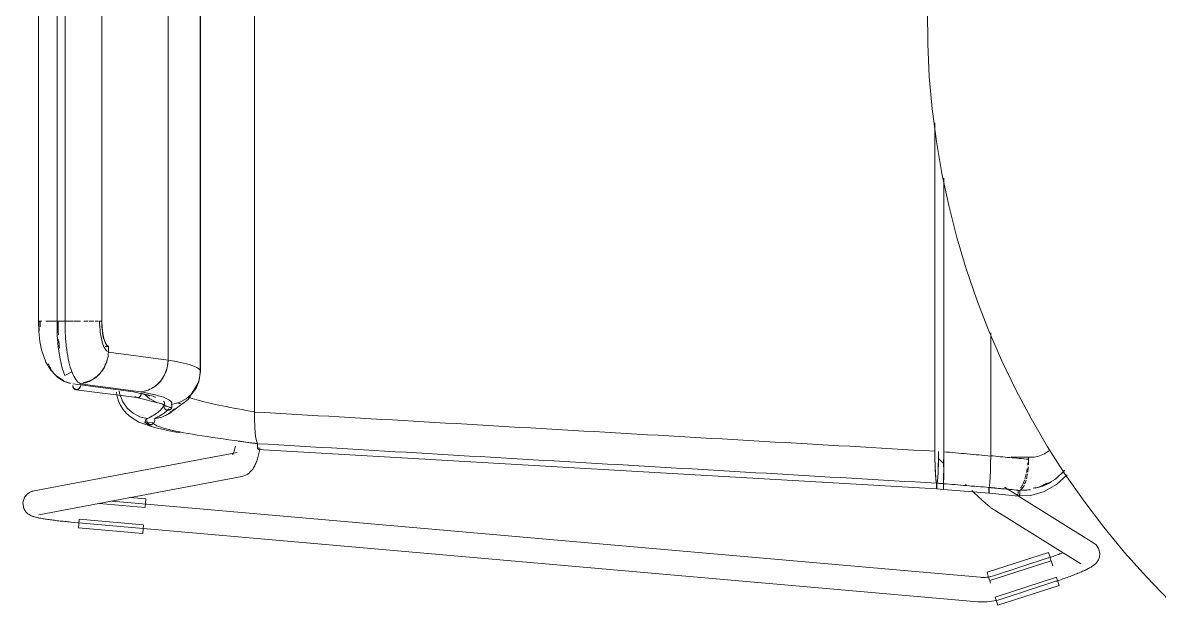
# Model space of a CAD drawing. Header units: millimetres. Extents: x 79795 to 317870, y -36033 to 97293.
# Drawn here: x 226811 to 227367, y 20795 to 21079 of the extents above; entities that cross this region are included whole.
import ezdxf

# ---------------------------------------------------------------- set-up
doc = ezdxf.new("R2010")
doc.units = ezdxf.units.MM
doc.header["$MEASUREMENT"] = 0
doc.layers.add('I-FURN', color=8, linetype='CONTINUOUS', lineweight=9)

msp = doc.modelspace()

# ---------------------------------------------------------------- linework, layer by layer
at = {"layer": 'I-FURN'}
for p, q in [((226924.09, 21272.61), (226924.09, 20889.21)), ((226924.09, 20889.21), (226924.09, 21272.61)), ((226897.59, 21253.31), (226897.59, 20908.52)), ((226897.59, 20908.52), (226897.59, 21253.31)), ((226881.99, 21247.27), (226881.99, 20914.56)), ((226881.99, 20914.56), (226881.99, 21247.27)), ((226818.62, 21228.34), (226818.62, 20933.49)), ((226827.66, 21228.34), (226827.66, 20933.49)), ((226831.62, 20933.49), (226831.62, 21228.34)), ((226849.46, 21228.34), (226849.46, 20933.49)), ((226849.52, 20933.49), (226849.52, 21228.34)), ((226897.74, 20909.06), (226897.74, 21213.86)), ((227253.15, 21085.23), (227253.3, 21069.23)), ((227253.3, 21069.23), (227254.08, 21053.25)), ((227254.08, 21053.25), (227255.51, 21037.32)), ((227255.51, 21037.32), (227257.57, 21021.45)), ((227256.82, 21030.54), (227256.82, 20869.96)), ((227256.82, 20869.96), (227256.82, 21030.54)), ((227257.57, 21021.45), (227260.26, 21005.68)), ((227260.26, 21005.68), (227263.59, 20990.03)), ((227261.14, 21003.44), (227261.14, 20869.7)), ((227261.14, 20869.7), (227261.14, 21003.44)), ((227263.59, 20990.03), (227267.53, 20974.53)), ((227267.53, 20974.53), (227272.1, 20959.19)), ((227272.1, 20959.19), (227277.27, 20944.05)), ((227277.27, 20944.05), (227283.04, 20929.13)), ((226818.62, 20933.49), (226818.73, 20928.46)), ((226818.62, 20933.49), (226818.79, 20933.49)), ((226820.11, 20933.49), (226818.64, 20933.49)), ((226824.72, 20933.49), (226822.14, 20933.49)), ((226824.88, 20933.49), (226827.9, 20933.49)), ((226827.9, 20933.49), (226824.89, 20933.49)), ((226827.66, 20933.49), (226827.75, 20926.95)), ((226827.66, 20933.49), (226827.73, 20933.49)), ((226831.51, 20933.49), (226827.66, 20933.49)), ((226827.73, 20933.49), (226827.93, 20933.49)), ((226827.93, 20933.49), (226828.23, 20933.49)), ((226828.23, 20933.49), (226828.62, 20933.49)), ((226828.62, 20933.49), (226829.07, 20933.49)), ((226829.07, 20933.49), (226829.57, 20933.49)), ((226829.57, 20933.49), (226830.06, 20933.49)), ((226830.06, 20933.49), (226830.54, 20933.49)), ((226830.54, 20933.49), (226830.96, 20933.49)), ((226830.96, 20933.49), (226831.29, 20933.49)), ((226831.29, 20933.49), (226831.51, 20933.49)), ((226831.59, 20933.49), (226835.4, 20933.49)), ((226835.4, 20933.49), (226831.59, 20933.49)), ((226839.16, 20933.49), (226835.6, 20933.49)), ((226842.63, 20933.49), (226840.78, 20933.49)), ((226845.61, 20933.49), (226843.15, 20933.49)), ((226847.94, 20933.49), (226846.2, 20933.49)), ((226849.63, 20930.45), (226849.52, 20933.49)), ((226818.73, 20928.46), (226819.24, 20923.64)), ((226827.75, 20926.95), (226828.24, 20920.82)), ((226849.95, 20927.6), (226849.63, 20930.45)), ((226850.46, 20925.11), (226849.95, 20927.6)), ((227283.04, 20929.13), (227289.41, 20914.45)), ((227284.11, 20867.75), (227284.11, 20927.87)), ((227284.11, 20927.87), (227284.11, 20867.75)), ((226819.24, 20923.64), (226820.03, 20919.6)), ((226851.13, 20923.12), (226850.46, 20925.11)), ((226851.92, 20921.77), (226851.13, 20923.12)), ((226852.78, 20921.13), (226851.92, 20921.77)), ((226820.03, 20919.6), (226822.16, 20913.55)), ((226828.24, 20920.82), (226829.08, 20915.2)), ((226851.11, 20921.13), (226852.78, 20921.13)), ((226852.71, 20918.42), (226852.78, 20921.13)), ((226881.99, 20914.56), (226852.71, 20918.42)), ((226822.16, 20913.55), (226824.55, 20909.67)), ((226829.08, 20915.2), (226830.18, 20910.51)), ((226830.18, 20910.51), (226831.35, 20907.06)), ((226880.2, 20907.24), (226881.51, 20910.79)), ((226881.51, 20910.79), (226881.99, 20914.56)), ((227289.41, 20914.45), (227296.35, 20900.04)), ((226824.55, 20909.67), (226826.84, 20907.19)), ((226826.84, 20907.19), (226830.74, 20904.52)), ((226831.35, 20907.06), (226834.89, 20908.82)), ((226878.12, 20904.13), (226880.2, 20907.24)), ((226897.11, 20904.73), (226895.74, 20901.16)), ((226895.75, 20901.16), (226897.11, 20904.73)), ((226897.74, 20909.06), (226896.94, 20904.02)), ((226897.59, 20908.52), (226897.11, 20904.73)), ((226897.11, 20904.73), (226897.59, 20908.52)), ((226830.74, 20904.52), (226830.94, 20904.42)), ((226835.37, 20902.88), (226865.06, 20899.03)), ((226836.93, 20900.04), (226866.71, 20896.18)), ((226838.9, 20902.42), (226841.34, 20902.1)), ((226838.91, 20902.85), (226868.61, 20899.01)), ((226858.38, 20897.64), (226858, 20899.38)), ((226858, 20899.38), (226858.37, 20897.63)), ((226870.58, 20897.78), (226864.28, 20899.15)), ((226875.38, 20901.64), (226878.12, 20904.13)), ((226896.87, 20903.87), (226891.76, 20895.22)), ((226895.74, 20901.16), (226893.57, 20898.03)), ((226893.58, 20898.02), (226895.75, 20901.16)), ((226896.94, 20904.02), (226895.57, 20900.85)), ((227296.35, 20900.04), (227303.87, 20885.92)), ((226856.71, 20898.91), (226856.86, 20897.49)), ((226856.86, 20897.49), (226857.51, 20894.99)), ((226857.51, 20894.99), (226858.54, 20892.62)), ((226858.37, 20897.63), (226859.77, 20894.12)), ((226859.77, 20894.12), (226861.94, 20891.04)), ((226865.64, 20896.71), (226866.03, 20896.42)), ((226866.03, 20896.42), (226866.47, 20896.23)), ((226866.47, 20896.23), (226866.94, 20896.17)), ((226866.63, 20896.19), (226878.24, 20893.23)), ((226866.94, 20896.17), (226867.41, 20896.23)), ((226867.41, 20896.23), (226867.85, 20896.42)), ((226867.85, 20896.42), (226868.23, 20896.72)), ((226868.23, 20896.72), (226868.53, 20897.1)), ((226868.53, 20897.1), (226868.73, 20897.55)), ((226868.73, 20897.55), (226868.81, 20898.04)), ((226868.81, 20898.04), (226868.77, 20898.54)), ((226870.11, 20898.02), (226872.98, 20895.52)), ((226873.01, 20897.02), (226870.58, 20897.78)), ((226872.98, 20895.52), (226876.38, 20893.76)), ((226876.38, 20893.76), (226880.09, 20892.87)), ((226891.76, 20895.22), (226882.22, 20888.23)), ((226883.6, 20892.87), (226887.31, 20893.76)), ((226890.7, 20895.52), (226887.31, 20893.77)), ((226887.31, 20893.76), (226890.71, 20895.52)), ((226893.57, 20898.03), (226890.7, 20895.52)), ((226890.71, 20895.52), (226893.58, 20898.02)), ((226858.54, 20892.62), (226859.92, 20890.42)), ((226859.92, 20890.42), (226861.6, 20888.44)), ((226861.6, 20888.44), (226863.57, 20886.71)), ((226861.94, 20891.04), (226864.77, 20888.55)), ((226864.77, 20888.55), (226868.09, 20886.81)), ((226878.24, 20893.23), (226883.57, 20891.06)), ((226882.14, 20888.29), (226878.82, 20886.65)), ((226878.82, 20886.64), (226882.14, 20888.28)), ((226879.81, 20892.19), (226883.7, 20891.36)), ((226879.89, 20891.9), (226879.93, 20892.4)), ((226879.93, 20892.4), (226879.89, 20891.9)), ((226879.97, 20891.41), (226879.89, 20891.9)), ((226879.89, 20891.9), (226879.97, 20891.41)), ((226879.93, 20892.4), (226880.09, 20892.87)), ((226880.09, 20892.87), (226879.93, 20892.4)), ((226880.18, 20890.96), (226879.97, 20891.41)), ((226879.97, 20891.41), (226880.17, 20890.96)), ((226880.17, 20890.96), (226880.49, 20890.58)), ((226880.49, 20890.58), (226880.18, 20890.96)), ((226882.22, 20888.23), (226880.47, 20887.35)), ((226880.89, 20890.29), (226880.49, 20890.58)), ((226880.49, 20890.58), (226880.89, 20890.28)), ((226881.35, 20890.1), (226880.89, 20890.29)), ((226880.89, 20890.28), (226881.35, 20890.09)), ((226881.84, 20890.03), (226881.35, 20890.1)), ((226881.35, 20890.09), (226881.84, 20890.03)), ((226882.33, 20890.1), (226881.84, 20890.03)), ((226881.84, 20890.03), (226882.33, 20890.09)), ((226884.98, 20890.69), (226882.14, 20888.3)), ((226882.14, 20888.28), (226884.98, 20890.69)), ((226882.79, 20890.29), (226882.33, 20890.1)), ((226882.33, 20890.09), (226882.8, 20890.28)), ((226883.2, 20890.58), (226882.79, 20890.29)), ((226882.8, 20890.28), (226883.2, 20890.58)), ((226883.51, 20890.96), (226883.2, 20890.58)), ((226883.2, 20890.58), (226883.51, 20890.96)), ((226883.71, 20891.41), (226883.51, 20890.96)), ((226883.51, 20890.96), (226883.71, 20891.41)), ((226883.59, 20892.87), (226883.76, 20892.4)), ((226883.76, 20892.4), (226883.6, 20892.87)), ((226883.79, 20891.9), (226883.71, 20891.41)), ((226883.71, 20891.41), (226883.8, 20891.9)), ((226883.76, 20892.4), (226883.79, 20891.9)), ((226883.8, 20891.9), (226883.76, 20892.4)), ((226924.09, 20889.21), (226924.15, 20885.45)), ((226924.15, 20885.44), (226924.09, 20889.14)), ((226863.57, 20886.71), (226867.68, 20884.2)), ((226867.68, 20884.2), (226875.31, 20881.53)), ((226868.09, 20886.81), (226871.72, 20885.91)), ((226871.72, 20885.91), (226868.6, 20886.64)), ((226870.8, 20885), (226870.48, 20883.84)), ((226870.48, 20883.84), (226874.32, 20884.03)), ((226871.59, 20884.45), (226871.51, 20884.94)), ((226871.51, 20884.94), (226871.59, 20884.45)), ((226871.56, 20885.44), (226871.72, 20885.91)), ((226871.72, 20885.91), (226871.56, 20885.44)), ((226871.79, 20883.99), (226871.59, 20884.45)), ((226871.59, 20884.45), (226871.78, 20883.99)), ((226871.78, 20883.99), (226872.09, 20883.6)), ((226872.09, 20883.61), (226871.79, 20883.99)), ((226872.49, 20883.31), (226872.09, 20883.61)), ((226872.09, 20883.6), (226872.48, 20883.3)), ((226872.48, 20883.3), (226872.94, 20883.11)), ((226872.94, 20883.11), (226872.49, 20883.31)), ((226873.42, 20883.04), (226872.94, 20883.11)), ((226872.94, 20883.11), (226873.42, 20883.03)), ((226873.91, 20883.1), (226873.42, 20883.04)), ((226873.42, 20883.03), (226873.91, 20883.09)), ((226874.37, 20883.28), (226873.91, 20883.1)), ((226873.91, 20883.09), (226874.37, 20883.28)), ((226874.77, 20883.57), (226874.37, 20883.28)), ((226874.37, 20883.28), (226874.77, 20883.57)), ((226875.09, 20883.95), (226874.77, 20883.57)), ((226874.77, 20883.57), (226875.09, 20883.94)), ((226875.3, 20884.4), (226875.09, 20883.95)), ((226875.09, 20883.94), (226875.3, 20884.39)), ((226878.82, 20886.65), (226875.21, 20885.86)), ((226875.21, 20885.86), (226878.82, 20886.64)), ((226875.21, 20885.86), (226875.36, 20885.39)), ((226875.36, 20885.39), (226875.21, 20885.86)), ((226875.39, 20884.89), (226875.3, 20884.4)), ((226875.3, 20884.39), (226875.39, 20884.89)), ((226875.36, 20885.39), (226875.39, 20884.89)), ((226875.39, 20884.89), (226875.36, 20885.39)), ((226924.15, 20885.45), (226924.3, 20881.91)), ((226924.3, 20881.91), (226924.15, 20885.38)), ((227303.87, 20885.92), (227311.95, 20872.11)), ((226875.31, 20881.53), (226883.83, 20879.64)), ((226883.83, 20879.64), (226887.89, 20878.9)), ((226924.3, 20881.91), (226924.54, 20878.81)), ((226924.54, 20878.8), (226924.3, 20881.86)), ((226924.54, 20878.81), (226924.85, 20876.31)), ((226924.85, 20876.31), (226924.54, 20878.77)), ((226914.5, 20871.03), (226914.6, 20871.47)), ((226914.6, 20871.47), (226914.7, 20871.94)), ((226914.7, 20871.94), (226914.8, 20872.44)), ((226924.85, 20876.31), (226925.22, 20874.57)), ((226925.22, 20874.57), (226924.85, 20876.3)), ((226925.22, 20874.57), (226925.62, 20873.66)), ((226925.62, 20873.66), (226925.22, 20874.57)), ((226925.62, 20873.66), (226925.6, 20873.19)), ((226925.6, 20873.19), (226925.62, 20873.66)), ((226925.6, 20873.19), (226925.6, 20872.7)), ((226925.6, 20872.69), (226925.6, 20873.19)), ((226925.6, 20872.7), (226925.6, 20872.2)), ((226925.6, 20872.2), (226925.6, 20872.69)), ((226925.6, 20872.2), (226925.63, 20871.75)), ((226925.63, 20871.75), (226925.6, 20872.2)), ((226925.63, 20871.75), (226925.66, 20871.36)), ((226925.66, 20871.36), (226925.63, 20871.75)), ((226925.66, 20871.36), (226925.7, 20871.06)), ((226925.7, 20871.06), (226925.66, 20871.36)), ((226925.95, 20871.34), (226925.99, 20871.72)), ((226925.99, 20871.71), (226925.95, 20871.33)), ((226926.71, 20870.9), (226926.83, 20871.61)), ((227311.95, 20872.11), (227320.57, 20858.63)), ((226915.73, 20869.4), (226816.43, 20850.58)), ((226913.5, 20868.18), (226913.51, 20868.2)), ((226913.51, 20868.2), (226913.56, 20868.27)), ((226913.56, 20868.27), (226913.6, 20868.36)), ((226913.6, 20868.36), (226913.68, 20868.51)), ((226913.68, 20868.51), (226913.76, 20868.71)), ((226913.76, 20868.71), (226913.86, 20868.94)), ((226913.86, 20868.94), (226913.96, 20869.21)), ((226913.96, 20869.21), (226914.07, 20869.51)), ((226914.07, 20869.51), (226914.17, 20869.85)), ((226914.17, 20869.85), (226914.28, 20870.21)), ((226914.28, 20870.21), (226914.39, 20870.61)), ((226914.39, 20870.61), (226914.5, 20871.03)), ((226925.45, 20865.71), (226925.64, 20866.31)), ((226925.64, 20866.31), (226925.82, 20866.93)), ((226925.81, 20870.8), (226925.86, 20870.86)), ((226925.86, 20870.86), (226925.81, 20870.8)), ((227257.72, 20851.51), (226925.81, 20870.8)), ((226925.82, 20866.93), (226926, 20867.56)), ((226925.91, 20871.05), (226925.95, 20871.34)), ((226925.95, 20871.33), (226925.91, 20871.04)), ((226926, 20867.56), (226926.16, 20868.2)), ((226926.16, 20868.2), (226926.31, 20868.86)), ((226926.31, 20868.86), (226926.46, 20869.53)), ((226926.46, 20869.53), (226926.59, 20870.21)), ((226926.59, 20870.21), (226926.71, 20870.9)), ((227256.82, 20869.96), (227256.85, 20866.18)), ((227256.85, 20866.18), (227256.93, 20862.61)), ((227258.46, 20866.47), (227261.13, 20863.9)), ((227258.5, 20862.62), (227258.58, 20866.17)), ((227258.58, 20866.17), (227258.61, 20869.85)), ((227261.02, 20862.35), (227261.01, 20865.91)), ((227261.01, 20865.91), (227261.02, 20862.35)), ((227261.14, 20865.91), (227261.13, 20862.35)), ((227261.13, 20862.34), (227261.14, 20865.91)), ((227261.14, 20869.7), (227261.14, 20865.91)), ((227261.14, 20865.91), (227261.14, 20869.7)), ((227284.08, 20863.99), (227284.11, 20867.75)), ((227284.11, 20867.63), (227284.08, 20863.99)), ((227294.15, 20867.05), (227303.9, 20867.05)), ((227302.66, 20867.1), (227302.66, 20866.06)), ((226922.44, 20860.18), (226922.89, 20860.71)), ((226922.89, 20860.71), (226923.29, 20861.24)), ((226923.29, 20861.24), (226923.65, 20861.78)), ((226923.65, 20861.78), (226923.97, 20862.32)), ((226923.97, 20862.32), (226924.26, 20862.85)), ((226924.26, 20862.85), (226924.54, 20863.4)), ((226924.54, 20863.4), (226924.79, 20863.97)), ((226924.79, 20863.97), (226925.02, 20864.54)), ((226925.02, 20864.54), (226925.24, 20865.12)), ((226925.24, 20865.12), (226925.45, 20865.71)), ((227256.93, 20862.61), (227257.05, 20859.48)), ((227258.38, 20859.5), (227258.5, 20862.62)), ((227261.13, 20862.34), (227261.12, 20859.21)), ((227261.12, 20859.21), (227261.13, 20862.34)), ((227283.89, 20857.36), (227284.01, 20860.46)), ((227284, 20860.39), (227283.89, 20857.36)), ((227284.01, 20860.46), (227284.08, 20863.9)), ((227284.08, 20863.9), (227284.01, 20860.46)), ((227315.73, 20856.34), (227320.19, 20860.59)), ((226818.67, 20838.79), (226917.96, 20857.61)), ((226917.96, 20857.61), (226918.95, 20857.86)), ((226918.95, 20857.86), (226919.84, 20858.23)), ((226919.84, 20858.23), (226920.63, 20858.66)), ((226920.63, 20858.66), (226921.32, 20859.15)), ((226921.32, 20859.15), (226921.92, 20859.66)), ((226921.92, 20859.66), (226922.44, 20860.18)), ((227257.05, 20859.48), (227257.21, 20856.98)), ((227257.21, 20856.98), (227257.41, 20855.23)), ((227257.41, 20855.23), (227257.62, 20854.34)), ((227257.82, 20854.35), (227258.03, 20855.25)), ((227258.03, 20855.25), (227258.22, 20857)), ((227258.22, 20857), (227258.38, 20859.5)), ((227261.04, 20856.73), (227261.03, 20859.23)), ((227261.03, 20859.22), (227261.04, 20856.72)), ((227261.05, 20854.98), (227261.04, 20856.73)), ((227261.04, 20856.72), (227261.05, 20854.97)), ((227261.1, 20854.96), (227261.08, 20854.07)), ((227261.08, 20854.07), (227261.1, 20854.96)), ((227261.1, 20854.96), (227261.11, 20856.71)), ((227261.11, 20856.7), (227261.1, 20854.96)), ((227261.12, 20859.21), (227261.11, 20856.71)), ((227261.11, 20856.71), (227261.12, 20859.21)), ((227283.56, 20853.15), (227283.74, 20854.88)), ((227283.74, 20854.86), (227283.56, 20853.15)), ((227283.74, 20854.88), (227283.89, 20857.36)), ((227283.89, 20857.32), (227283.74, 20854.88)), ((227309.9, 20852.97), (227315.73, 20856.34)), ((227316.31, 20853.66), (227321.46, 20858.4)), ((227320.57, 20858.63), (227329.73, 20845.51)), ((226813, 20849.02), (226814.08, 20849.77)), ((226814.08, 20849.77), (226814.88, 20850.14)), ((226814.88, 20850.14), (226815.5, 20850.36)), ((226815.5, 20850.36), (226816.02, 20850.49)), ((226816.02, 20850.49), (226816.43, 20850.58)), ((227257.62, 20854.34), (227257.61, 20853.87)), ((227257.61, 20853.87), (227257.61, 20853.38)), ((227257.61, 20853.38), (227257.61, 20852.89)), ((227257.61, 20852.89), (227257.62, 20852.44)), ((227257.62, 20852.44), (227257.64, 20852.05)), ((227257.64, 20852.05), (227257.66, 20851.76)), ((227257.66, 20851.76), (227257.69, 20851.57)), ((227257.69, 20851.57), (227257.72, 20851.51)), ((227257.72, 20851.51), (227257.74, 20851.58)), ((227257.72, 20851.5), (227261.08, 20851.24)), ((227257.74, 20851.58), (227257.77, 20851.77)), ((227257.77, 20851.77), (227257.79, 20852.06)), ((227257.79, 20852.06), (227257.81, 20852.44)), ((227257.81, 20852.44), (227257.82, 20852.9)), ((227257.82, 20853.88), (227257.82, 20854.35)), ((227257.83, 20853.39), (227257.82, 20853.88)), ((227257.82, 20852.9), (227257.83, 20853.39)), ((227261.07, 20853.61), (227261.07, 20854.08)), ((227261.07, 20854.08), (227261.07, 20853.61)), ((227261.07, 20853.11), (227261.07, 20853.61)), ((227261.07, 20853.61), (227261.07, 20853.11)), ((227261.07, 20852.62), (227261.07, 20853.11)), ((227261.07, 20853.11), (227261.07, 20852.62)), ((227261.07, 20852.17), (227261.07, 20852.62)), ((227261.07, 20852.62), (227261.07, 20852.17)), ((227261.07, 20851.79), (227261.07, 20852.17)), ((227261.07, 20852.17), (227261.07, 20851.78)), ((227261.07, 20851.49), (227261.07, 20851.79)), ((227261.07, 20851.78), (227261.07, 20851.49)), ((227261.07, 20851.3), (227261.07, 20851.49)), ((227261.07, 20851.49), (227261.07, 20851.3)), ((227261.08, 20851.24), (227261.07, 20851.3)), ((227261.07, 20851.3), (227261.08, 20851.23)), ((227261.08, 20854.07), (227261.08, 20853.6)), ((227261.08, 20853.6), (227261.08, 20854.07)), ((227261.08, 20853.6), (227261.08, 20853.11)), ((227261.08, 20853.1), (227261.08, 20853.6)), ((227261.08, 20853.11), (227261.08, 20852.62)), ((227261.08, 20852.61), (227261.08, 20853.1)), ((227261.08, 20852.62), (227261.08, 20852.17)), ((227261.08, 20852.16), (227261.08, 20852.61)), ((227261.08, 20852.17), (227261.08, 20851.78)), ((227261.08, 20851.78), (227261.08, 20852.16)), ((227261.08, 20851.78), (227261.08, 20851.49)), ((227261.08, 20851.49), (227261.08, 20851.78)), ((227261.08, 20851.49), (227261.08, 20851.3)), ((227261.08, 20851.3), (227261.08, 20851.49)), ((227261.08, 20851.3), (227261.08, 20851.24)), ((227261.08, 20851.23), (227261.08, 20851.3)), ((227283.28, 20849.41), (227261.08, 20851.23)), ((227272.32, 20853.14), (227271.81, 20853.62)), ((227275.29, 20850.32), (227274.8, 20850.78)), ((227275.77, 20849.88), (227275.29, 20850.32)), ((227276.24, 20849.44), (227275.77, 20849.88)), ((227276.7, 20849), (227276.24, 20849.44)), ((227283.18, 20852.24), (227283.17, 20851.77)), ((227283.17, 20851.77), (227283.18, 20852.24)), ((227283.17, 20851.77), (227283.17, 20851.27)), ((227283.17, 20851.28), (227283.17, 20851.77)), ((227283.18, 20850.79), (227283.17, 20851.28)), ((227283.17, 20851.27), (227283.18, 20850.78)), ((227283.19, 20850.33), (227283.18, 20850.79)), ((227283.18, 20850.78), (227283.19, 20850.33)), ((227283.2, 20849.95), (227283.23, 20849.66)), ((227283.23, 20849.66), (227283.2, 20849.95)), ((227283.23, 20849.66), (227283.25, 20849.47)), ((227283.25, 20849.47), (227283.23, 20849.66)), ((227283.25, 20849.47), (227283.28, 20849.4)), ((227283.28, 20849.41), (227283.25, 20849.47)), ((227283.3, 20849.48), (227283.28, 20849.41)), ((227283.28, 20849.4), (227283.3, 20849.47)), ((227297.77, 20847.98), (227283.28, 20849.4)), ((227283.3, 20849.47), (227283.33, 20849.66)), ((227283.33, 20849.66), (227283.35, 20849.96)), ((227283.35, 20849.96), (227283.33, 20849.67)), ((227283.36, 20850.35), (227283.35, 20849.96)), ((227283.35, 20849.96), (227283.36, 20850.34)), ((227283.36, 20850.34), (227283.37, 20850.8)), ((227283.37, 20850.8), (227283.36, 20850.35)), ((227283.37, 20852.26), (227283.56, 20853.15)), ((227283.56, 20853.14), (227283.37, 20852.26)), ((227283.38, 20851.78), (227283.37, 20852.26)), ((227283.37, 20852.26), (227283.38, 20851.79)), ((227283.37, 20850.8), (227283.38, 20851.29)), ((227283.38, 20851.29), (227283.37, 20850.8)), ((227283.38, 20851.79), (227283.38, 20851.29)), ((227283.38, 20851.29), (227283.38, 20851.78)), ((227297.36, 20848.29), (227290.91, 20852.33)), ((227303.78, 20848.39), (227310.3, 20850.27)), ((227310.3, 20850.27), (227316.31, 20853.66)), ((226811.68, 20847.44), (226810.84, 20844.69)), ((226810.84, 20844.69), (226811.33, 20841.93)), ((226811.68, 20847.44), (226813, 20849.02)), ((226848.17, 20844.39), (226870.65, 20842.42)), ((227278.89, 20808.32), (226854.54, 20845.6)), ((226871.02, 20846.65), (226863.13, 20847.34)), ((226870.84, 20844.6), (226870.66, 20842.54)), ((226871.02, 20846.65), (226870.84, 20844.6)), ((227277.15, 20848.58), (227276.7, 20849)), ((227277.6, 20848.17), (227277.15, 20848.58)), ((227278.03, 20847.76), (227277.6, 20848.17)), ((227278.46, 20847.37), (227278.03, 20847.76)), ((227278.87, 20846.99), (227278.46, 20847.37)), ((227279.27, 20846.62), (227278.87, 20846.99)), ((227279.66, 20846.27), (227279.27, 20846.62)), ((227280.04, 20845.92), (227279.66, 20846.27)), ((227280.4, 20845.59), (227280.04, 20845.92)), ((227280.76, 20845.28), (227280.4, 20845.59)), ((227281.09, 20844.98), (227280.76, 20845.28)), ((227281.42, 20844.69), (227281.09, 20844.98)), ((227281.72, 20844.42), (227281.42, 20844.69)), ((227282.02, 20844.16), (227281.72, 20844.42)), ((227282.3, 20843.92), (227282.02, 20844.16)), ((227282.56, 20843.69), (227282.3, 20843.92)), ((227282.82, 20843.47), (227282.56, 20843.69)), ((227296.87, 20848.11), (227303.78, 20848.39)), ((227334.5, 20825.02), (227297.73, 20848.05)), ((227329.73, 20845.51), (227339.4, 20832.77)), ((226811.33, 20841.93), (226812.37, 20840.28)), ((226812.37, 20840.28), (226813.28, 20839.42)), ((226813.28, 20839.42), (226813.98, 20838.95)), ((226813.98, 20838.95), (226814.54, 20838.64)), ((226814.54, 20838.64), (226815.01, 20838.43)), ((226815.01, 20838.43), (226815.44, 20838.26)), ((226815.44, 20838.26), (226815.85, 20838.12)), ((226815.85, 20838.12), (226816.24, 20837.99)), ((227283.06, 20843.27), (227282.82, 20843.47)), ((227283.29, 20843.08), (227283.06, 20843.27)), ((227283.51, 20842.9), (227283.29, 20843.08)), ((227283.73, 20842.73), (227283.51, 20842.9)), ((227283.96, 20842.55), (227283.73, 20842.73)), ((227284.22, 20842.37), (227283.96, 20842.55)), ((227284.54, 20842.16), (227284.22, 20842.37)), ((227284.54, 20842.16), (227328.13, 20814.85)), ((226816.24, 20837.99), (226816.64, 20837.88)), ((226816.64, 20837.88), (226817.04, 20837.77)), ((226817.04, 20837.77), (226817.45, 20837.66)), ((226817.45, 20837.66), (226817.88, 20837.56)), ((226817.88, 20837.56), (226818.32, 20837.47)), ((226818.32, 20837.47), (226818.78, 20837.37)), ((226818.78, 20837.37), (226819.26, 20837.27)), ((226819.26, 20837.27), (226819.76, 20837.18)), ((226819.76, 20837.18), (226820.27, 20837.08)), ((226820.27, 20837.08), (226820.8, 20836.99)), ((226820.8, 20836.99), (226821.35, 20836.9)), ((226821.35, 20836.9), (226821.92, 20836.8)), ((226821.92, 20836.8), (226822.51, 20836.71)), ((226822.51, 20836.71), (226823.11, 20836.62)), ((226823.11, 20836.62), (226823.73, 20836.53)), ((226823.73, 20836.53), (226824.37, 20836.44)), ((226824.37, 20836.44), (226825.02, 20836.35)), ((226825.02, 20836.35), (226825.68, 20836.26)), ((226825.68, 20836.26), (226826.35, 20836.18)), ((226826.35, 20836.18), (226827.04, 20836.09)), ((226827.04, 20836.09), (226827.74, 20836.01)), ((226827.74, 20836.01), (226828.45, 20835.93)), ((226828.45, 20835.93), (226829.17, 20835.84)), ((226829.17, 20835.84), (226829.89, 20835.76)), ((226829.89, 20835.76), (226830.63, 20835.69)), ((226830.63, 20835.69), (226831.37, 20835.61)), ((226831.37, 20835.61), (226832.11, 20835.54)), ((226832.11, 20835.54), (226832.86, 20835.46)), ((226832.86, 20835.46), (226833.61, 20835.39)), ((226833.61, 20835.39), (226834.36, 20835.33)), ((226834.36, 20835.33), (226834.52, 20835.31)), ((226834.52, 20835.31), (227277.84, 20796.36)), ((226838.13, 20832.5), (226838.31, 20834.54)), ((226869.54, 20829.74), (226838.13, 20832.5)), ((226838.31, 20834.54), (226838.49, 20836.6)), ((226869.91, 20833.97), (226838.5, 20836.73)), ((226869.9, 20833.85), (226869.72, 20831.78)), ((227339.4, 20832.77), (227349.57, 20820.42)), ((226869.72, 20831.78), (226869.54, 20829.74)), ((227335.62, 20824.13), (227334.5, 20825.02)), ((227335.62, 20824.13), (227336.84, 20822.39)), ((227336.84, 20822.39), (227337.43, 20820.17)), ((227312.31, 20820.49), (227282.31, 20810.8)), ((227283.61, 20806.76), (227313.62, 20816.45)), ((227312.27, 20817.77), (227285.45, 20809.06)), ((227312.6, 20817.88), (227312.27, 20817.77)), ((227312.31, 20820.49), (227312.94, 20818.54)), ((227313.29, 20818.11), (227312.6, 20817.88)), ((227312.94, 20818.54), (227313.58, 20816.57)), ((227313.98, 20818.34), (227313.29, 20818.11)), ((227314.45, 20813.87), (227313.65, 20816.35)), ((227314.66, 20818.57), (227313.98, 20818.34)), ((227315.34, 20818.81), (227314.66, 20818.57)), ((227316.01, 20819.04), (227315.34, 20818.81)), ((227316.68, 20819.28), (227316.01, 20819.04)), ((227317.34, 20819.51), (227316.68, 20819.28)), ((227317.98, 20819.75), (227317.34, 20819.51)), ((227318.62, 20819.98), (227317.98, 20819.75)), ((227319.24, 20820.22), (227318.62, 20819.98)), ((227319.56, 20820.34), (227319.24, 20820.22)), ((227336.17, 20815.9), (227335.65, 20815.27)), ((227336.74, 20816.81), (227336.17, 20815.9)), ((227337.26, 20818.19), (227336.74, 20816.81)), ((227337.43, 20820.17), (227337.26, 20818.19)), ((227349.57, 20820.42), (227360.23, 20808.49)), ((227282.94, 20808.85), (227282.31, 20810.8)), ((227326.77, 20810.28), (227326.16, 20810.04)), ((227327.37, 20810.53), (227326.77, 20810.28)), ((227327.95, 20810.78), (227327.37, 20810.53)), ((227328.51, 20811.02), (227327.95, 20810.78)), ((227329.05, 20811.26), (227328.51, 20811.02)), ((227329.58, 20811.5), (227329.05, 20811.26)), ((227330.09, 20811.73), (227329.58, 20811.5)), ((227330.58, 20811.97), (227330.09, 20811.73)), ((227331.06, 20812.2), (227330.58, 20811.97)), ((227331.51, 20812.43), (227331.06, 20812.2)), ((227331.95, 20812.65), (227331.51, 20812.43)), ((227332.38, 20812.88), (227331.95, 20812.65)), ((227332.79, 20813.11), (227332.38, 20812.88)), ((227333.19, 20813.35), (227332.79, 20813.11)), ((227333.58, 20813.59), (227333.19, 20813.35)), ((227333.97, 20813.85), (227333.58, 20813.59)), ((227334.36, 20814.13), (227333.97, 20813.85)), ((227334.76, 20814.44), (227334.36, 20814.13)), ((227335.19, 20814.81), (227334.76, 20814.44)), ((227335.65, 20815.27), (227335.19, 20814.81)), ((227278.91, 20808.31), (227278.89, 20808.32)), ((227279.57, 20808.27), (227278.91, 20808.31)), ((227280.24, 20808.25), (227279.57, 20808.27)), ((227280.9, 20808.26), (227280.24, 20808.25)), ((227281.56, 20808.3), (227280.9, 20808.26)), ((227282.22, 20808.36), (227281.56, 20808.3)), ((227282.87, 20808.45), (227282.22, 20808.36)), ((227283.53, 20808.56), (227282.87, 20808.45)), ((227283.57, 20806.88), (227282.94, 20808.85)), ((227284.17, 20808.7), (227283.53, 20808.56)), ((227284.02, 20805.5), (227283.64, 20806.66)), ((227284.81, 20808.87), (227284.17, 20808.7)), ((227285.45, 20809.06), (227284.81, 20808.87)), ((227316.22, 20808.38), (227286.22, 20798.69)), ((227289.16, 20797.65), (227315.97, 20806.36)), ((227316.43, 20806.51), (227315.97, 20806.36)), ((227316.26, 20808.26), (227316.9, 20806.29)), ((227317.17, 20806.75), (227316.43, 20806.51)), ((227316.9, 20806.29), (227317.53, 20804.34)), ((227317.91, 20807), (227317.17, 20806.75)), ((227318.64, 20807.25), (227317.91, 20807)), ((227319.37, 20807.5), (227318.64, 20807.25)), ((227320.09, 20807.75), (227319.37, 20807.5)), ((227320.81, 20808.01), (227320.09, 20807.75)), ((227321.51, 20808.26), (227320.81, 20808.01)), ((227322.21, 20808.52), (227321.51, 20808.26)), ((227322.9, 20808.77), (227322.21, 20808.52)), ((227323.58, 20809.03), (227322.9, 20808.77)), ((227324.24, 20809.28), (227323.58, 20809.03)), ((227324.9, 20809.53), (227324.24, 20809.28)), ((227325.54, 20809.78), (227324.9, 20809.53)), ((227326.16, 20810.04), (227325.54, 20809.78)), ((227360.23, 20808.49), (227371.36, 20797)), ((227317.53, 20804.34), (227287.52, 20794.65)), ((227277.84, 20796.36), (227278.98, 20796.28)), ((227278.98, 20796.28), (227280.12, 20796.25)), ((227280.12, 20796.25), (227281.26, 20796.27)), ((227281.26, 20796.27), (227282.4, 20796.33)), ((227282.4, 20796.33), (227283.54, 20796.43)), ((227283.54, 20796.43), (227284.67, 20796.58)), ((227284.67, 20796.58), (227285.8, 20796.78)), ((227285.8, 20796.78), (227286.91, 20797.02)), ((227286.89, 20796.6), (227286.26, 20798.57)), ((227287.52, 20794.65), (227286.89, 20796.6)), ((227286.91, 20797.02), (227288.02, 20797.31)), ((227288.02, 20797.31), (227289.11, 20797.63)), ((227289.11, 20797.63), (227289.16, 20797.65))]:
    msp.add_line(p, q, dxfattribs=at)
for centre, major_axis, ratio, start_param, end_param in [((226822.9, 20933.49), (0, -12.4), 0.287441, 4.712389, 4.932602), ((226834.37, 20933.49), (-15.75, 0), 0.000004, 2.669107, 2.851347), ((226866.92, 20914.69), (0, 15.78), 0.955139, 3.737469, 4.704147), ((226866.92, 20914.69), (0, 15.78), 0.955139, 3.254129, 3.495629), ((226866.92, 20914.69), (0, 15.78), 0.955139, 3.495799, 3.737346), ((226866.94, 20898.13), (0, 1.96), 0.955139, 2.379629, 4.923331)]:
    msp.add_ellipse(centre, major_axis=major_axis, ratio=ratio, start_param=start_param, end_param=end_param, dxfattribs=at)
for points in [[(226818.9, 20928.89), (226818.77, 20930.36), (226818.71, 20931.91), (226818.71, 20933.49)], [(226828.3, 20926.89), (226828.19, 20929.07), (226828.15, 20931.27), (226828.19, 20933.49)], [(226852.7, 20918.67), (226852.14, 20918.79), (226851.04, 20919.74), (226849.65, 20923.06), (226848.69, 20927.86), (226848.42, 20931.59), (226848.4, 20933.49)], [(226849.47, 20932.65), (226849.53, 20929.87), (226849.89, 20927.33), (226850.41, 20925.11)], [(226828.87, 20920.33), (226828.69, 20921.75), (226828.52, 20923.2), (226828.41, 20924.67)], [(226838.91, 20902.85), (226840.15, 20903), (226842.53, 20903.58), (226845.87, 20905.35), (226848.71, 20907.88), (226850.9, 20911.02), (226852.31, 20914.62), (226852.67, 20917.12), (226852.71, 20918.42)], [(226838.92, 20903.06), (226838.19, 20903.41), (226836.79, 20904.72), (226835.52, 20907.19), (226834.95, 20908.65)], [(226844.42, 20904.84), (226843.16, 20904.14), (226841.8, 20903.74), (226840.42, 20903.4)], [(226897.59, 20908.52), (226897.69, 20908.7), (226897.74, 20908.88), (226897.74, 20909.06)], [(226834.04, 20903.32), (226833.35, 20903.48), (226832.68, 20903.68), (226832.02, 20903.93)], [(226883.59, 20892.87), (226884.14, 20893.89), (226882.18, 20895.94), (226874.11, 20897.99), (226868.61, 20899.01)], [(226875.94, 20896.41), (226874.27, 20896.99), (226871.81, 20897.57), (226869.2, 20898.14)], [(226880.09, 20892.87), (226880.38, 20893.42), (226880.24, 20893.96), (226879.67, 20894.51)], [(226888.06, 20893.26), (226887.59, 20893.32), (226887.12, 20893.37), (226886.66, 20893.43)], [(227090.33, 20879.55), (227034.87, 20882.74), (226979.45, 20885.94), (226924.09, 20889.14)], [(227256.82, 20869.96), (227201.3, 20873.16), (227145.77, 20876.35), (227090.33, 20879.55)], [(226925.61, 20873.68), (226922.48, 20874.07), (226919.32, 20874.47), (226916.21, 20874.86)], [(226925.62, 20873.66), (226980.85, 20870.44), (227091.45, 20864), (227202.21, 20857.56), (227257.62, 20854.34)], [(227272.63, 20868.67), (227268.8, 20869.01), (227264.97, 20869.35), (227261.14, 20869.7)], [(227284.11, 20867.63), (227280.28, 20867.98), (227276.46, 20868.32), (227272.63, 20868.67)], [(227302.66, 20866.06), (227299.63, 20866.32), (227293.49, 20866.86), (227287.24, 20867.45), (227284.11, 20867.75)], [(227302.66, 20866.06), (227302.65, 20865.11), (227302.62, 20864.18), (227302.56, 20863.28)], [(227304.18, 20867.05), (227303.67, 20867.04), (227303.16, 20867.06), (227302.66, 20867.1)], [(227301.59, 20859.53), (227301.73, 20860.18), (227301.87, 20860.84), (227301.99, 20861.53)], [(227302.49, 20862.34), (227302.42, 20861.44), (227302.31, 20860.56), (227302.19, 20859.7)], [(227302.24, 20863.22), (227302.31, 20863.69), (227302.36, 20864.16), (227302.41, 20864.64)], [(227320.17, 20860.65), (227319.79, 20860.19), (227319.4, 20859.73), (227319, 20859.28)], [(227299.75, 20853.65), (227300.05, 20854.28), (227300.32, 20855.03), (227300.59, 20855.85)], [(227301.38, 20855.8), (227301.17, 20855.07), (227300.94, 20854.43), (227300.69, 20853.84)], [(227300.74, 20856.27), (227300.99, 20857.08), (227301.22, 20857.95), (227301.44, 20858.87)], [(227302.06, 20858.85), (227301.91, 20858.01), (227301.75, 20857.2), (227301.56, 20856.47)], [(227261.08, 20854.07), (227260.5, 20854.12), (227259.35, 20854.21), (227258.19, 20854.3), (227257.62, 20854.34)], [(227257.82, 20854.35), (227257.83, 20853.76), (227257.83, 20852.25), (227257.75, 20851.51), (227257.72, 20851.5)], [(227261.07, 20854.08), (227260.53, 20854.12), (227259.44, 20854.21), (227258.36, 20854.3), (227257.82, 20854.35)], [(227261.08, 20854.07), (227264.8, 20853.77), (227272.24, 20853.17), (227279.66, 20852.56), (227283.37, 20852.26)], [(227298.32, 20850.82), (227295.88, 20851.06), (227290.93, 20851.54), (227285.89, 20852.02), (227283.37, 20852.26)], [(227290.27, 20851.54), (227287.98, 20851.77), (227285.68, 20852), (227283.37, 20852.22)], [(227297.02, 20848.17), (227297.07, 20848.21), (227297.16, 20848.33), (227297.29, 20848.63), (227297.41, 20849.01), (227297.5, 20849.47), (227297.57, 20849.96), (227297.6, 20850.46), (227297.6, 20850.77), (227297.59, 20850.92)], [(227300.49, 20853.37), (227300.17, 20852.68), (227299.47, 20851.53), (227298.72, 20850.97), (227298.32, 20850.82)], [(227298.68, 20851.83), (227299, 20852.24), (227299.33, 20852.76), (227299.64, 20853.4)], [(227299.15, 20850.86), (227300.05, 20850.88), (227300.95, 20850.94), (227301.84, 20851.04)], [(227303.6, 20851.16), (227302.37, 20850.97), (227301.11, 20850.94), (227299.85, 20850.93)]]:
    msp.add_open_spline(points, degree=3, dxfattribs=at)
for points, knots in [([(226834.89, 20908.82), (226834.34, 20910.24), (226833.35, 20913.57), (226832.25, 20919.63), (226831.62, 20926.49), (226831.55, 20931.14), (226831.59, 20933.49)], [0.3397465, 0.3397465, 0.3397465, 0.3397465, 0.5, 0.6666667, 0.8333333, 0.9999948, 0.9999948, 0.9999948, 0.9999948]), ([(226823.46, 20912.62), (226823.65, 20912.1), (226824.22, 20910.76), (226824.96, 20909.5), (226825.49, 20908.78)], [0.260519, 0.260519, 0.260519, 0.260519, 0.3333333, 0.4544474, 0.4544474, 0.4544474, 0.4544474]), ([(226852.16, 20914.89), (226851.83, 20913.65), (226850.41, 20910.13), (226847.94, 20906.82), (226845.79, 20905.69)], [-0.8333333, -0.8333333, -0.8333333, -0.8333333, -0.6666667, -0.3333333, -0.3333333, -0.3333333, -0.3333333]), ([(226897.74, 20909.06), (226897.74, 20909.89), (226895.36, 20911.72), (226887.72, 20913.55), (226881.99, 20914.56)], [0.0892847, 0.0892847, 0.0892847, 0.0892847, 0.5, 1, 1, 1, 1]), ([(226826.11, 20907.98), (226826.9, 20907.04), (226828.72, 20905.36), (226831.54, 20903.77), (226833.45, 20903.3), (226834.19, 20903.14)], [0.5, 0.5, 0.5, 0.5, 0.6666667, 0.8333333, 0.9365189, 0.9365189, 0.9365189, 0.9365189]), ([(226835.33, 20902), (226835.32, 20901.86), (226835.34, 20901.63), (226835.41, 20901.34), (226835.51, 20901.08), (226835.69, 20900.76), (226835.98, 20900.44), (226836.34, 20900.21), (226836.69, 20900.07), (226837, 20900.02), (226837.27, 20900.02), (226837.53, 20900.05), (226837.79, 20900.12), (226838.04, 20900.24), (226838.35, 20900.43), (226838.67, 20900.75), (226838.91, 20901.15), (226839.03, 20901.5), (226839.07, 20901.77), (226839.09, 20901.93), (226839.1, 20902)], [0.1111111, 0.1111111, 0.1111111, 0.1111111, 0.1666667, 0.1944444, 0.2222222, 0.2777778, 0.3333333, 0.3888889, 0.4444444, 0.4791667, 0.5138889, 0.5486111, 0.5833333, 0.6180556, 0.6527778, 0.7222222, 0.7916667, 0.8263889, 0.8611111, 0.8888889, 0.8888889, 0.8888889, 0.8888889]), ([(226839.03, 20901.72), (226839.02, 20901.68), (226838.98, 20901.52), (226838.87, 20901.25), (226838.59, 20900.84), (226838.04, 20900.38), (226837.17, 20900.13), (226836.39, 20900.36), (226835.88, 20900.76), (226835.58, 20901.14), (226835.39, 20901.6), (226835.35, 20901.93), (226835.34, 20902.09)], [-0.8270972, -0.8270972, -0.8270972, -0.8270972, -0.8125, -0.765625, -0.71875, -0.625, -0.5, -0.375, -0.3125, -0.25, -0.1875, -0.125, -0.125, -0.125, -0.125]), ([(226924.09, 20889.21), (226918.7, 20890.19), (226907.92, 20892.13), (226897.21, 20894.57), (226892.96, 20896.03), (226891.82, 20896.51)], [0, 0, 0, 0, 0.25, 0.5, 0.625, 0.625, 0.625, 0.625]), ([(226871.72, 20885.91), (226874.12, 20887.07), (226877.55, 20889.16), (226879.34, 20891.26), (226879.81, 20892.19)], [0, 0, 0, 0, 0.5, 0.9025383, 0.9025383, 0.9025383, 0.9025383]), ([(226875.21, 20885.86), (226877.62, 20887.03), (226880.27, 20888.66), (226881.94, 20890.28), (226882.34, 20890.74)], [0, 0, 0, 0, 0.5, 0.6963068, 0.6963068, 0.6963068, 0.6963068]), ([(226873.93, 20882.14), (226873.3, 20882.37), (226870.39, 20883.63), (226870.17, 20884.89), (226871.72, 20885.91)], [0.6929173, 0.6929173, 0.6929173, 0.6929173, 0.75, 1, 1, 1, 1]), ([(226925.62, 20873.66), (226918.07, 20874.68), (226902.86, 20876.71), (226884.42, 20879.76), (226876.12, 20882.2), (226874.52, 20883.62), (226874.32, 20884.03)], [0, 0, 0, 0, 0.25, 0.5, 0.75, 0.8499411, 0.8499411, 0.8499411, 0.8499411]), ([(227257.62, 20854.34), (227257.47, 20854.62), (227257.26, 20856.01), (227257.04, 20859.37), (227256.92, 20862.53), (227256.84, 20866.14), (227256.82, 20868.69), (227256.82, 20869.96)], [-1, -1, -1, -1, -0.666667, -0.5, -0.333333, -0.166667, 0, 0, 0, 0]), ([(227258.61, 20869.85), (227258.61, 20867.34), (227258.55, 20863.57), (227258.39, 20859.38), (227258.17, 20856.03), (227257.96, 20854.64), (227257.82, 20854.35)], [-0.996036, -0.996036, -0.996036, -0.996036, -0.6666667, -0.5, -0.3333333, 0, 0, 0, 0]), ([(227312.55, 20870.21), (227311.64, 20869.45), (227308.65, 20867.52), (227305.04, 20866.89), (227302.66, 20867.1)], [0.5, 0.5, 0.5, 0.5, 0.6666667, 1, 1, 1, 1]), ([(227313.78, 20855.03), (227312.89, 20854.46), (227310.07, 20852.79), (227306.97, 20852.18), (227304.83, 20851.9)], [0.591443, 0.591443, 0.591443, 0.591443, 0.6666667, 0.8236682, 0.8236682, 0.8236682, 0.8236682]), ([(227257.72, 20851.5), (227257.7, 20851.51), (227257.67, 20851.64), (227257.64, 20852.04), (227257.62, 20852.42), (227257.61, 20852.88), (227257.6, 20853.37), (227257.61, 20853.88), (227257.61, 20854.19), (227257.62, 20854.34)], [-0.498493, -0.498493, -0.498493, -0.498493, -0.375, -0.3125, -0.25, -0.1875, -0.125, -0.0625, 0, 0, 0, 0]), ([(227261.07, 20854.08), (227264.76, 20853.77), (227270.1, 20853.33), (227275.43, 20852.89), (227277.07, 20852.75)], [0, 0, 0, 0, 0.5, 0.7233886, 0.7233886, 0.7233886, 0.7233886]), ([(227298.32, 20850.82), (227298.34, 20850.68), (227298.38, 20850.39), (227298.39, 20849.97), (227298.38, 20849.6), (227298.36, 20849.3), (227298.32, 20849.03), (227298.27, 20848.78), (227298.21, 20848.56), (227298.15, 20848.36), (227298.05, 20848.17), (227297.96, 20848.07), (227297.92, 20848.03)], [0, 0, 0, 0, 0.0555556, 0.1111111, 0.1666667, 0.1944444, 0.2222222, 0.2777778, 0.3055556, 0.3333333, 0.3888889, 0.4444444, 0.4444444, 0.4444444, 0.4444444]), ([(227305.93, 20851.9), (227307.27, 20852.29), (227309.23, 20853.02), (227311.06, 20854.03), (227311.64, 20854.38)], [0.2297626, 0.2297626, 0.2297626, 0.2297626, 0.3333333, 0.3824546, 0.3824546, 0.3824546, 0.3824546])]:
    msp.add_open_spline(points, degree=3, knots=knots, dxfattribs=at)

doc.saveas('drawing.dxf')
